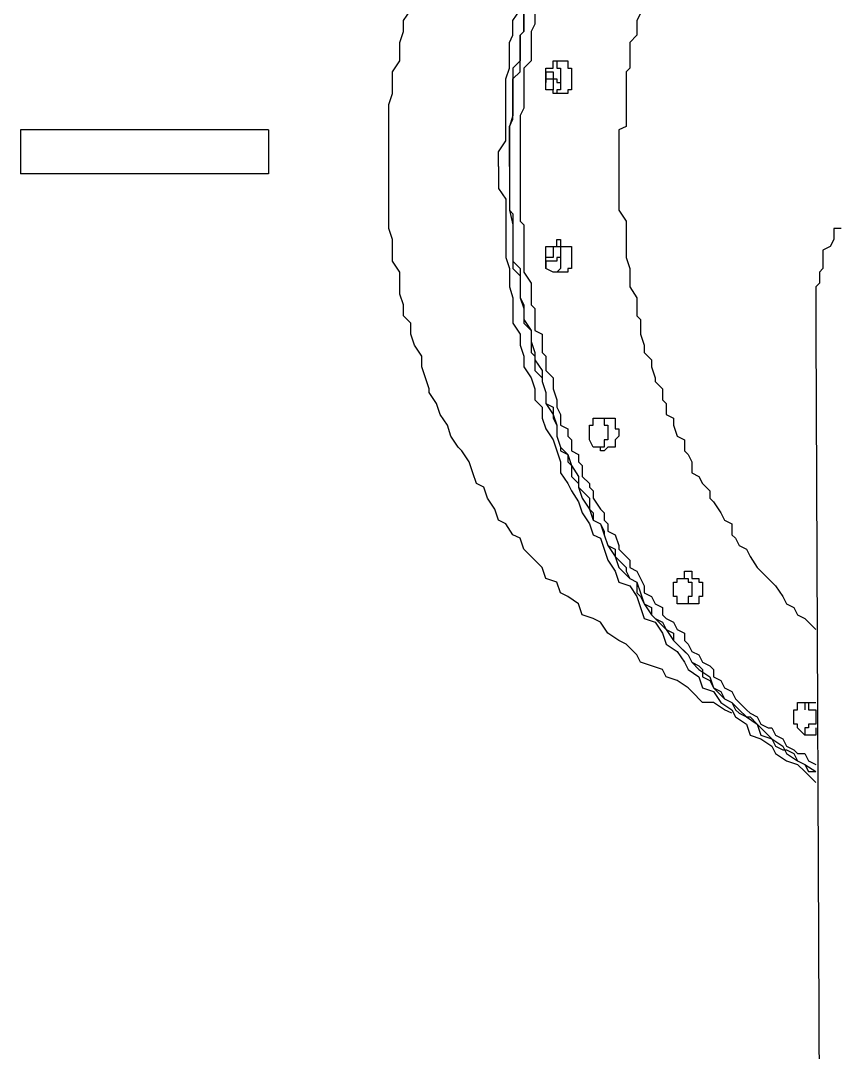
# Model space of a CAD drawing. Header units: millimetres. Extents: x 37084 to 180780, y -153145 to -16322.
# Drawn here: x 74364 to 74828, y -115661 to -115073 of the extents above; entities that cross this region are included whole.
import ezdxf

# ---------------------------------------------------------------- set-up
doc = ezdxf.new("R2010")
doc.units = ezdxf.units.MM
doc.header["$MEASUREMENT"] = 0
doc.linetypes.add('CONTINU', pattern=[0])
doc.layers.add('00', color=5, linetype='Continuous', lineweight=9)

# ---------------------------------------------------------------- blocks, each defined once
blk = doc.blocks.new('MBA')
at = {"color": 0, "linetype": 'ByBlock', "lineweight": 25}
for points in [[(1956997.39, 286732.44), (1956997.39, 286734.52), (1956997.39, 286740.76), (1957001.55, 286747), (1957001.55, 286749.08), (1957001.55, 286755.32), (1957001.55, 286759.48), (1957001.55, 286765.72), (1957001.55, 286771.96), (1957001.55, 286774.04), (1957001.55, 286780.28), (1957001.55, 286782.36), (1957003.63, 286788.6), (1957003.63, 286794.84), (1957003.63, 286796.92), (1957003.63, 286803.16), (1957005.71, 286807.32), (1957005.71, 286813.56), (1957005.71, 286815.64), (1957009.87, 286821.88)], [(1957011.95, 286819.8), (1957011.95, 286815.64), (1957011.95, 286809.4), (1957009.87, 286807.32), (1957009.87, 286803.16), (1957009.87, 286801.08), (1957009.87, 286794.84), (1957009.87, 286792.76), (1957005.71, 286788.6), (1957005.71, 286782.36), (1957005.71, 286780.28), (1957005.71, 286776.12), (1957005.71, 286771.96), (1957005.71, 286767.8), (1957005.71, 286765.72), (1957005.71, 286761.56), (1957003.63, 286755.32), (1957003.63, 286753.24), (1957003.63, 286749.08), (1957003.63, 286744.92), (1957003.63, 286740.76), (1957003.63, 286738.68), (1957003.63, 286732.44), (1957003.63, 286728.27), (1957003.63, 286726.19), (1957003.63, 286719.95), (1957003.63, 286717.87), (1957003.63, 286713.71), (1957003.63, 286707.47), (1957005.71, 286705.39), (1957005.71, 286701.23), (1957005.71, 286697.07), (1957005.71, 286692.91), (1957005.71, 286690.83), (1957005.71, 286686.67), (1957005.71, 286680.43), (1957005.71, 286678.35), (1957009.87, 286674.19), (1957009.87, 286670.03), (1957009.87, 286665.87), (1957009.87, 286663.79), (1957009.87, 286657.55), (1957011.95, 286653.39), (1957011.95, 286651.31), (1957011.95, 286647.15), (1957011.95, 286642.99), (1957016.11, 286638.83), (1957016.11, 286636.75), (1957016.11, 286630.51), (1957016.11, 286626.35), (1957018.19, 286624.27), (1957018.19, 286622.19), (1957018.19, 286615.95), (1957022.35, 286611.79), (1957022.35, 286609.71), (1957024.43, 286603.47), (1957024.43, 286599.31), (1957024.43, 286597.22), (1957028.59, 286595.14), (1957028.59, 286588.9), (1957030.67, 286584.74), (1957030.67, 286582.66), (1957030.67, 286578.5), (1957032.75, 286572.26), (1957032.75, 286570.18), (1957036.92, 286568.1), (1957036.92, 286563.94), (1957039, 286561.86), (1957039, 286555.62), (1957043.16, 286551.46), (1957043.16, 286549.38), (1957045.24, 286547.3), (1957049.4, 286543.14), (1957049.4, 286536.9), (1957051.48, 286534.82), (1957051.48, 286530.66), (1957055.64, 286528.58), (1957057.72, 286524.42), (1957057.72, 286522.34), (1957059.8, 286516.1), (1957063.96, 286514.02), (1957063.96, 286509.86), (1957066.04, 286507.78), (1957070.2, 286503.62), (1957070.2, 286501.54), (1957072.28, 286497.38), (1957076.44, 286495.3), (1957076.44, 286489.06), (1957078.52, 286486.98), (1957080.6, 286482.82), (1957084.76, 286480.74), (1957084.76, 286476.58), (1957086.84, 286474.5), (1957091, 286472.42), (1957093.08, 286468.26), (1957097.24, 286466.17), (1957097.24, 286462.01), (1957099.32, 286459.93), (1957103.48, 286455.77), (1957105.56, 286453.69), (1957107.64, 286449.53), (1957111.8, 286447.45), (1957113.88, 286445.37), (1957113.88, 286441.21), (1957118.04, 286439.13), (1957120.12, 286434.97), (1957124.28, 286432.89), (1957126.36, 286428.73), (1957130.52, 286426.65), (1957132.6, 286422.49), (1957134.68, 286420.41), (1957138.84, 286418.33), (1957140.92, 286418.33), (1957145.08, 286414.17), (1957147.16, 286412.09), (1957151.32, 286407.93), (1957153.4, 286405.85), (1957155.48, 286401.69), (1957159.64, 286399.61), (1957161.72, 286399.61), (1957165.89, 286397.53), (1957167.97, 286393.37), (1957172.13, 286391.29), (1957174.21, 286387.13)], [(1957003.63, 286732.44), (1957003.63, 286734.52), (1957003.63, 286740.76), (1957003.63, 286744.92), (1957003.63, 286749.08), (1957003.63, 286755.32), (1957005.71, 286759.48), (1957005.71, 286765.72), (1957005.71, 286767.8), (1957005.71, 286774.04), (1957005.71, 286776.12), (1957005.71, 286782.36), (1957009.87, 286786.52), (1957009.87, 286792.76), (1957009.87, 286796.92), (1957009.87, 286801.08), (1957009.87, 286807.32), (1957011.95, 286809.4), (1957011.95, 286815.64), (1957011.95, 286819.8)], [(1957018.19, 286821.88), (1957018.19, 286815.64), (1957018.19, 286813.56), (1957016.11, 286809.4), (1957016.11, 286803.16), (1957016.11, 286801.08), (1957016.11, 286796.92), (1957016.11, 286792.76), (1957011.95, 286788.6), (1957011.95, 286786.52), (1957011.95, 286782.36), (1957011.95, 286776.12), (1957011.95, 286774.04), (1957011.95, 286771.96), (1957011.95, 286765.72), (1957009.87, 286761.56), (1957009.87, 286759.48), (1957009.87, 286753.24), (1957009.87, 286749.08), (1957009.87, 286747), (1957009.87, 286740.76), (1957009.87, 286738.68), (1957009.87, 286734.52), (1957009.87, 286728.27), (1957009.87, 286726.19), (1957009.87, 286722.03), (1957009.87, 286717.87), (1957009.87, 286713.71), (1957009.87, 286711.63), (1957009.87, 286705.39), (1957009.87, 286701.23), (1957011.95, 286699.15), (1957011.95, 286692.91), (1957011.95, 286690.83), (1957011.95, 286686.67), (1957011.95, 286684.59), (1957011.95, 286678.35), (1957011.95, 286674.19), (1957011.95, 286672.11), (1957016.11, 286665.87), (1957016.11, 286663.79), (1957016.11, 286659.63), (1957016.11, 286653.39), (1957018.19, 286651.31), (1957018.19, 286647.15), (1957018.19, 286642.99), (1957018.19, 286638.83), (1957022.35, 286636.75), (1957022.35, 286632.59), (1957022.35, 286626.35), (1957024.43, 286624.27), (1957024.43, 286622.19), (1957024.43, 286615.95), (1957028.59, 286611.79), (1957028.59, 286609.71), (1957028.59, 286605.55), (1957030.67, 286599.31), (1957030.67, 286597.22), (1957030.67, 286595.14), (1957032.75, 286590.98), (1957032.75, 286584.74), (1957036.92, 286582.66), (1957036.92, 286578.5), (1957039, 286576.42), (1957039, 286570.18), (1957043.16, 286568.1), (1957043.16, 286563.94), (1957045.24, 286561.86), (1957045.24, 286555.62), (1957049.4, 286551.46), (1957049.4, 286549.38), (1957051.48, 286547.3), (1957051.48, 286543.14), (1957055.64, 286536.9), (1957057.72, 286534.82), (1957057.72, 286530.66), (1957059.8, 286528.58), (1957059.8, 286524.42), (1957063.96, 286522.34), (1957066.04, 286516.1), (1957066.04, 286514.02), (1957070.2, 286509.86), (1957072.28, 286507.78), (1957072.28, 286503.62), (1957076.44, 286501.54), (1957078.52, 286497.38), (1957080.6, 286493.22), (1957080.6, 286489.06), (1957084.76, 286486.98), (1957086.84, 286482.82), (1957091, 286480.74), (1957091, 286476.58), (1957093.08, 286474.5), (1957097.24, 286472.42), (1957099.32, 286468.26), (1957103.48, 286466.17), (1957103.48, 286462.01), (1957105.56, 286459.93), (1957107.64, 286455.77), (1957111.8, 286453.69), (1957113.88, 286449.53), (1957118.04, 286447.45), (1957120.12, 286445.37), (1957120.12, 286441.21), (1957124.28, 286439.13), (1957126.36, 286434.97), (1957130.52, 286432.89), (1957132.6, 286428.73), (1957134.68, 286426.65), (1957138.84, 286422.49), (1957140.92, 286420.41), (1957145.08, 286418.33), (1957147.16, 286414.17), (1957151.32, 286412.09), (1957153.4, 286412.09), (1957155.48, 286407.93), (1957159.64, 286405.85), (1957161.72, 286401.69), (1957165.89, 286399.61), (1957167.97, 286397.53), (1957172.13, 286397.53), (1957174.21, 286393.37)], [(1956934.99, 286732.44), (1956934.99, 286738.68), (1956934.99, 286744.92), (1956934.99, 286749.08), (1956934.99, 286755.32), (1956934.99, 286761.56), (1956934.99, 286767.8), (1956937.07, 286774.04), (1956937.07, 286780.28), (1956937.07, 286786.52), (1956941.23, 286792.76), (1956941.23, 286796.92), (1956941.23, 286803.16), (1956943.31, 286809.4), (1956943.31, 286815.64), (1956947.47, 286821.88)], [(1957078.52, 286819.8), (1957076.44, 286815.64), (1957076.44, 286813.56), (1957076.44, 286807.32), (1957072.28, 286803.16), (1957072.28, 286796.92), (1957072.28, 286794.84), (1957072.28, 286788.6), (1957070.2, 286786.52), (1957070.2, 286780.28), (1957070.2, 286776.12), (1957070.2, 286771.96), (1957070.2, 286765.72), (1957070.2, 286761.56), (1957070.2, 286755.32), (1957066.04, 286753.24), (1957066.04, 286747), (1957066.04, 286744.92), (1957066.04, 286738.68), (1957066.04, 286734.52), (1957066.04, 286728.27), (1957066.04, 286726.19), (1957066.04, 286719.95), (1957066.04, 286717.87), (1957066.04, 286711.63), (1957066.04, 286707.47), (1957070.2, 286701.23), (1957070.2, 286699.15), (1957070.2, 286692.91), (1957070.2, 286690.83), (1957070.2, 286684.59), (1957070.2, 286680.43), (1957072.28, 286674.19), (1957072.28, 286672.11), (1957072.28, 286665.87), (1957072.28, 286663.79), (1957076.44, 286657.55), (1957076.44, 286653.39), (1957076.44, 286647.15), (1957078.52, 286645.07), (1957078.52, 286638.83), (1957078.52, 286636.75), (1957080.6, 286630.51), (1957080.6, 286626.35), (1957084.76, 286622.19), (1957084.76, 286618.03), (1957086.84, 286611.79), (1957086.84, 286609.71), (1957091, 286605.55), (1957091, 286599.31), (1957093.08, 286597.22), (1957093.08, 286590.98), (1957097.24, 286588.9), (1957097.24, 286584.74), (1957099.32, 286578.5), (1957103.48, 286576.42), (1957103.48, 286570.18), (1957105.56, 286568.1), (1957107.64, 286563.94), (1957107.64, 286557.7), (1957111.8, 286555.62), (1957113.88, 286551.46), (1957118.04, 286547.3), (1957118.04, 286543.14), (1957120.12, 286541.06), (1957124.28, 286534.82), (1957126.36, 286530.66), (1957130.52, 286528.58), (1957130.52, 286522.34), (1957132.6, 286520.26), (1957134.68, 286516.1), (1957138.84, 286514.02), (1957140.92, 286509.86), (1957145.08, 286503.62), (1957147.16, 286501.54), (1957151.32, 286497.38), (1957153.4, 286495.3), (1957155.48, 286493.22), (1957159.64, 286486.98), (1957161.72, 286482.82), (1957165.89, 286480.74), (1957167.97, 286476.58), (1957172.13, 286474.5), (1957174.21, 286472.42), (1957178.37, 286468.26)], [(1957024.43, 286782.36), (1957024.43, 286786.52), (1957024.43, 286788.6), (1957028.59, 286788.6), (1957028.59, 286792.76), (1957030.67, 286792.76)], [(1957030.67, 286792.76), (1957030.67, 286788.6), (1957032.75, 286788.6), (1957032.75, 286786.52), (1957032.75, 286782.36)], [(1957030.67, 286792.76), (1957032.75, 286792.76), (1957036.92, 286792.76), (1957036.92, 286788.6), (1957039, 286788.6), (1957039, 286786.52), (1957039, 286782.36)], [(1957024.43, 286786.52), (1957024.43, 286782.36)], [(1957024.43, 286786.52), (1957028.59, 286786.52), (1957028.59, 286782.36), (1957030.67, 286782.36), (1957030.67, 286780.28), (1957032.75, 286780.28), (1957032.75, 286776.12)], [(1957024.43, 286782.36), (1957024.43, 286780.28)], [(1957024.43, 286782.36), (1957024.43, 286780.28)], [(1957030.67, 286774.04), (1957028.59, 286774.04), (1957028.59, 286776.12), (1957024.43, 286776.12), (1957024.43, 286780.28), (1957024.43, 286782.36)], [(1957024.43, 286782.36), (1957028.59, 286782.36), (1957028.59, 286780.28), (1957028.59, 286776.12)], [(1957032.75, 286782.36), (1957032.75, 286780.28), (1957032.75, 286776.12), (1957030.67, 286776.12), (1957030.67, 286774.04)], [(1957039, 286782.36), (1957039, 286780.28), (1957039, 286776.12), (1957036.92, 286776.12), (1957036.92, 286774.04), (1957032.75, 286774.04), (1957030.67, 286774.04)], [(1957028.59, 286774.04), (1957028.59, 286776.12)], [(1956866.34, 286753.24), (1956724.89, 286753.24)], [(1956724.89, 286753.24), (1956724.89, 286728.27)], [(1956866.34, 286753.24), (1956866.34, 286728.27)], [(1957192.93, 286697.07), (1957188.77, 286697.07), (1957188.77, 286692.91), (1957188.77, 286690.83), (1957186.69, 286686.67), (1957182.53, 286684.59), (1957182.53, 286680.43), (1957182.53, 286678.35), (1957182.53, 286674.19), (1957180.45, 286672.11), (1957180.45, 286670.03), (1957180.45, 286665.87), (1957178.37, 286663.79), (1957178.37, 286659.63), (1957178.37, 286657.55), (1957178.37, 286653.39), (1957178.37, 286651.31), (1957178.37, 286647.15), (1957178.37, 286645.07), (1957178.37, 286642.99), (1957178.37, 286638.83)], [(1957130.52, 286420.41), (1957126.36, 286422.49), (1957120.12, 286426.65), (1957113.88, 286426.65), (1957107.64, 286432.89), (1957105.56, 286434.97), (1957099.32, 286439.13), (1957093.08, 286441.21), (1957091, 286445.37), (1957084.76, 286447.45), (1957078.52, 286449.53), (1957076.44, 286453.69), (1957070.2, 286459.93), (1957066.04, 286462.01), (1957059.8, 286466.17), (1957055.64, 286472.42), (1957051.48, 286474.5), (1957045.24, 286476.58), (1957043.16, 286482.82), (1957036.92, 286486.98), (1957032.75, 286489.06), (1957030.67, 286495.3), (1957024.43, 286497.38), (1957022.35, 286503.62), (1957018.19, 286507.78), (1957011.95, 286514.02), (1957009.87, 286520.26), (1957005.71, 286522.34), (1957001.55, 286528.58), (1956997.39, 286530.66), (1956995.31, 286536.9), (1956991.15, 286543.14), (1956989.07, 286549.38), (1956984.91, 286551.46), (1956982.83, 286557.7), (1956980.75, 286563.94), (1956976.59, 286570.18), (1956974.51, 286572.26), (1956970.35, 286578.5), (1956968.27, 286584.74), (1956964.11, 286590.98), (1956962.03, 286597.22), (1956957.87, 286603.47), (1956957.87, 286605.55), (1956955.79, 286611.79), (1956953.71, 286618.03), (1956953.71, 286624.27), (1956949.55, 286630.51), (1956947.47, 286636.75), (1956947.47, 286642.99), (1956943.31, 286647.15), (1956943.31, 286653.39), (1956941.23, 286659.63), (1956941.23, 286665.87), (1956941.23, 286672.11), (1956937.07, 286678.35), (1956937.07, 286684.59), (1956937.07, 286690.83), (1956934.99, 286697.07), (1956934.99, 286701.23), (1956934.99, 286707.47), (1956934.99, 286713.71), (1956934.99, 286719.95), (1956934.99, 286726.19), (1956934.99, 286732.44)], [(1956997.39, 286732.44), (1956997.39, 286726.19), (1956997.39, 286719.95), (1957001.55, 286713.71), (1957001.55, 286705.39), (1957001.55, 286699.15), (1957001.55, 286692.91), (1957001.55, 286686.67), (1957001.55, 286680.43), (1957003.63, 286674.19), (1957003.63, 286670.03), (1957003.63, 286663.79), (1957005.71, 286657.55), (1957005.71, 286647.15), (1957005.71, 286642.99), (1957009.87, 286636.75), (1957009.87, 286630.51), (1957011.95, 286624.27), (1957011.95, 286618.03), (1957016.11, 286611.79), (1957018.19, 286605.55), (1957018.19, 286599.31), (1957022.35, 286595.14), (1957022.35, 286588.9), (1957024.43, 286582.66), (1957028.59, 286576.42), (1957030.67, 286570.18), (1957032.75, 286563.94), (1957032.75, 286557.7), (1957036.92, 286551.46), (1957039, 286547.3), (1957043.16, 286541.06), (1957045.24, 286534.82), (1957049.4, 286528.58), (1957051.48, 286522.34), (1957055.64, 286520.26), (1957057.72, 286514.02), (1957059.8, 286507.78), (1957063.96, 286501.54), (1957066.04, 286495.3), (1957072.28, 286493.22), (1957076.44, 286486.98), (1957078.52, 286480.74), (1957080.6, 286474.5), (1957086.84, 286472.42), (1957091, 286466.17), (1957093.08, 286459.93), (1957099.32, 286455.77), (1957103.48, 286449.53), (1957105.56, 286445.37), (1957111.8, 286441.21), (1957113.88, 286434.97), (1957120.12, 286432.89), (1957124.28, 286426.65), (1957130.52, 286422.49), (1957132.6, 286418.33), (1957138.84, 286414.17), (1957140.92, 286407.93), (1957147.16, 286405.85), (1957153.4, 286401.69), (1957155.48, 286397.53), (1957161.72, 286393.37), (1957167.97, 286391.29), (1957172.13, 286387.13), (1957178.37, 286380.89)], [(1957003.63, 286732.44), (1957003.63, 286726.19), (1957003.63, 286719.95), (1957003.63, 286713.71), (1957003.63, 286707.47), (1957005.71, 286699.15), (1957005.71, 286692.91), (1957005.71, 286686.67), (1957005.71, 286680.43), (1957005.71, 286674.19), (1957009.87, 286670.03), (1957009.87, 286663.79), (1957009.87, 286657.55), (1957011.95, 286651.31), (1957011.95, 286645.07), (1957016.11, 286638.83), (1957016.11, 286632.59), (1957018.19, 286626.35), (1957018.19, 286622.19), (1957022.35, 286615.95), (1957022.35, 286609.71), (1957024.43, 286603.47), (1957024.43, 286597.22), (1957028.59, 286590.98), (1957030.67, 286584.74), (1957030.67, 286578.5), (1957032.75, 286572.26), (1957036.92, 286568.1), (1957039, 286561.86), (1957043.16, 286555.62), (1957043.16, 286549.38), (1957045.24, 286543.14), (1957049.4, 286536.9), (1957051.48, 286530.66), (1957055.64, 286528.58), (1957057.72, 286522.34), (1957059.8, 286516.1), (1957063.96, 286509.86), (1957066.04, 286503.62), (1957072.28, 286497.38), (1957076.44, 286495.3), (1957078.52, 286489.06), (1957080.6, 286482.82), (1957084.76, 286476.58), (1957086.84, 286474.5), (1957093.08, 286468.26), (1957097.24, 286462.01), (1957099.32, 286459.93), (1957105.56, 286453.69), (1957107.64, 286449.53), (1957111.8, 286445.37), (1957118.04, 286441.21), (1957120.12, 286434.97), (1957126.36, 286428.73), (1957130.52, 286426.65), (1957134.68, 286422.49), (1957138.84, 286418.33), (1957145.08, 286414.17), (1957147.16, 286407.93), (1957153.4, 286405.85), (1957159.64, 286401.69), (1957161.72, 286397.53), (1957167.97, 286393.37), (1957172.13, 286391.29), (1957178.37, 286387.13)], [(1956866.34, 286728.27), (1956724.89, 286728.27)], [(1957024.43, 286678.35), (1957024.43, 286680.43), (1957024.43, 286684.59), (1957024.43, 286686.67), (1957028.59, 286686.67), (1957030.67, 286686.67), (1957030.67, 286690.83)], [(1957030.67, 286690.83), (1957032.75, 286690.83), (1957032.75, 286686.67), (1957036.92, 286686.67), (1957039, 286686.67), (1957039, 286684.59), (1957039, 286680.43)], [(1957028.59, 286686.67), (1957028.59, 286684.59), (1957028.59, 286680.43), (1957024.43, 286680.43)], [(1957032.75, 286684.59), (1957032.75, 286680.43), (1957030.67, 286680.43), (1957030.67, 286678.35), (1957028.59, 286678.35), (1957024.43, 286678.35)], [(1957028.59, 286686.67), (1957028.59, 286684.59)], [(1957030.67, 286686.67), (1957032.75, 286686.67), (1957032.75, 286684.59), (1957032.75, 286680.43)], [(1957032.75, 286684.59), (1957032.75, 286680.43)], [(1957024.43, 286678.35), (1957024.43, 286680.43)], [(1957024.43, 286678.35), (1957024.43, 286674.19)], [(1957024.43, 286678.35), (1957024.43, 286674.19)], [(1957030.67, 286672.11), (1957028.59, 286672.11), (1957024.43, 286674.19), (1957024.43, 286678.35)], [(1957032.75, 286680.43), (1957032.75, 286678.35), (1957032.75, 286674.19), (1957030.67, 286672.11)], [(1957039, 286680.43), (1957039, 286678.35), (1957039, 286674.19), (1957036.92, 286674.19), (1957036.92, 286672.11), (1957032.75, 286672.11), (1957030.67, 286672.11)], [(1957178.37, 286638.83), (1957180.45, 286160.39)], [(1957049.4, 286576.42), (1957049.4, 286578.5), (1957049.4, 286582.66), (1957049.4, 286584.74), (1957051.48, 286584.74), (1957051.48, 286588.9), (1957055.64, 286588.9), (1957057.72, 286588.9)], [(1957055.64, 286588.9), (1957057.72, 286588.9), (1957057.72, 286584.74)], [(1957057.72, 286584.74), (1957059.8, 286584.74), (1957059.8, 286582.66), (1957059.8, 286578.5), (1957059.8, 286576.42), (1957057.72, 286576.42), (1957057.72, 286572.26), (1957055.64, 286572.26)], [(1957057.72, 286588.9), (1957059.8, 286588.9), (1957063.96, 286588.9), (1957063.96, 286584.74)], [(1957063.96, 286584.74), (1957063.96, 286582.66), (1957066.04, 286582.66), (1957066.04, 286578.5), (1957063.96, 286576.42), (1957063.96, 286572.26), (1957059.8, 286572.26), (1957057.72, 286570.18)], [(1957057.72, 286570.18), (1957055.64, 286570.18), (1957055.64, 286572.26), (1957051.48, 286572.26), (1957049.4, 286576.42)], [(1957099.32, 286482.82), (1957099.32, 286486.98), (1957097.24, 286486.98), (1957097.24, 286489.06), (1957097.24, 286493.22), (1957097.24, 286495.3), (1957099.32, 286495.3), (1957099.32, 286497.38), (1957103.48, 286497.38), (1957103.48, 286501.54), (1957105.56, 286501.54)], [(1957105.56, 286501.54), (1957107.64, 286501.54), (1957107.64, 286497.38), (1957111.8, 286497.38)], [(1957105.56, 286497.38), (1957105.56, 286495.3), (1957107.64, 286495.3), (1957107.64, 286493.22), (1957107.64, 286489.06), (1957107.64, 286486.98), (1957105.56, 286486.98), (1957105.56, 286482.82), (1957103.48, 286482.82)], [(1957103.48, 286497.38), (1957105.56, 286497.38)], [(1957111.8, 286497.38), (1957111.8, 286495.3), (1957113.88, 286495.3), (1957113.88, 286493.22), (1957113.88, 286489.06), (1957113.88, 286486.98), (1957111.8, 286486.98), (1957111.8, 286482.82), (1957107.64, 286482.82), (1957105.56, 286482.82)], [(1957105.56, 286482.82), (1957103.48, 286482.82), (1957099.32, 286482.82)], [(1957167.97, 286412.09), (1957167.97, 286414.17), (1957165.89, 286414.17), (1957165.89, 286418.33), (1957165.89, 286420.41), (1957165.89, 286422.49), (1957167.97, 286422.49), (1957167.97, 286426.65), (1957172.13, 286426.65), (1957174.21, 286426.65)], [(1957172.13, 286426.65), (1957172.13, 286422.49)], [(1957172.13, 286426.65), (1957174.21, 286426.65), (1957174.21, 286422.49), (1957178.37, 286422.49), (1957178.37, 286420.41), (1957178.37, 286418.33), (1957178.37, 286414.17), (1957174.21, 286414.17), (1957174.21, 286412.09), (1957172.13, 286412.09), (1957172.13, 286407.93)], [(1957174.21, 286426.65), (1957178.37, 286426.65)], [(1957167.97, 286412.09), (1957172.13, 286407.93)], [(1957174.21, 286407.93), (1957172.13, 286407.93)], [(1957178.37, 286412.09), (1957178.37, 286407.93), (1957174.21, 286407.93)], [(1957174.21, 286393.37), (1957178.37, 286391.29)], [(1957174.21, 286387.13), (1957178.37, 286387.13)]]:
    blk.add_lwpolyline(points, dxfattribs=at)

msp = doc.modelspace()

# ---------------------------------------------------------------- block references
at = {"layer": '00', "linetype": 'CONTINU', "lineweight": 20}
msp.add_blockref('MBA', (-1882361.32, -401888.42, 0), dxfattribs=at)

doc.saveas('drawing.dxf')
